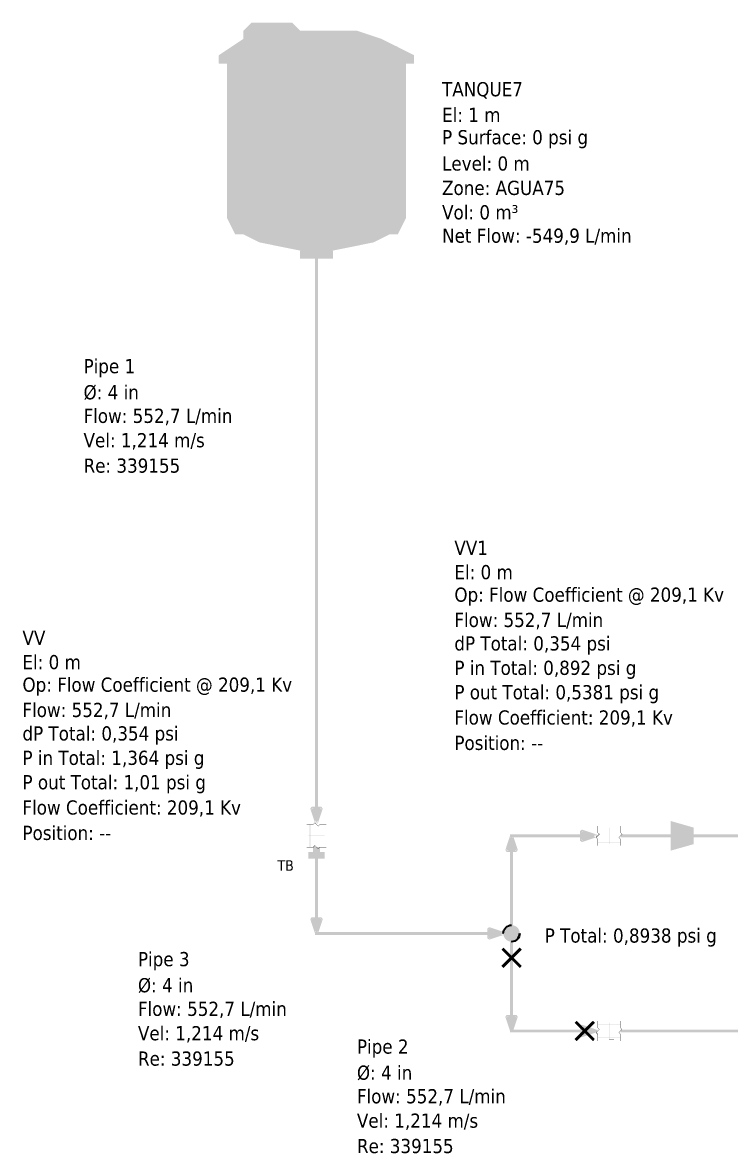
# Model space of a CAD drawing. Header units: inches. Extents: x 0.44 to 8.19, y 2.8 to 6.21.
# Drawn here: x 0.443 to 0.85, y 3.996 to 4.644 of the extents above; entities that cross this region are included whole.
import ezdxf

# ---------------------------------------------------------------- set-up
doc = ezdxf.new("R2010")
doc.units = ezdxf.units.IN
doc.header["$MEASUREMENT"] = 0
for name, color, linetype in [('PDF2_Geometry', 7, 'Continuous'), ('PDF2_Solid Fills', 7, 'Continuous'), ('PDF2_Text', 7, 'Continuous')]:
    doc.layers.add(name, color=color, linetype=linetype)
doc.styles.add('PDF Tahoma', font='tahoma.ttf')

msp = doc.modelspace()

# ---------------------------------------------------------------- hatches: boundary and pattern name
at = {"layer": 'PDF2_Solid Fills', "transparency": 33554687}
h = msp.add_hatch(color=256, dxfattribs=at)
h.paths.add_polyline_path([(0.56993, 4.63926), (0.57465, 4.64399), (0.59799, 4.64399), (0.60271, 4.63926), (0.60265, 4.63917), (0.56999, 4.63917)], flags=0)
h.paths.add_polyline_path([(0.57004, 4.63932), (0.60265, 4.63932), (0.60265, 4.63921), (0.6026, 4.63917), (0.59793, 4.64382), (0.59799, 4.64388), (0.59799, 4.64382), (0.57465, 4.64382), (0.57465, 4.64388), (0.57476, 4.64382), (0.5701, 4.63917), (0.57004, 4.63921)], flags=0)
at = {"layer": 'PDF2_Solid Fills', "true_color": 0x606000, "transparency": 33554687}
for points in [[(0.57004, 4.63921), (0.57465, 4.64388), (0.59799, 4.64388), (0.60265, 4.63921)], [(0.55604, 4.62056), (0.56538, 4.62056), (0.56538, 4.62522), (0.57932, 4.63456), (0.57932, 4.63921), (0.57004, 4.63921), (0.57004, 4.63456), (0.55604, 4.62522)], [(0.66792, 4.62056), (0.65858, 4.62056), (0.65392, 4.62522), (0.64458, 4.62989), (0.63058, 4.63456), (0.59332, 4.63456), (0.59332, 4.63921), (0.63525, 4.63921), (0.64925, 4.63456), (0.66792, 4.62522)], [(0.56538, 4.62056), (0.56071, 4.62056), (0.56071, 4.53201), (0.56538, 4.52268), (0.57004, 4.52268), (0.57932, 4.51801), (0.60265, 4.51335), (0.60265, 4.50874), (0.62131, 4.50874), (0.62131, 4.51335), (0.64458, 4.51801), (0.65392, 4.52268), (0.65858, 4.52268), (0.66325, 4.53201), (0.66325, 4.62056), (0.65858, 4.62056), (0.65858, 4.53201), (0.65392, 4.52735), (0.64458, 4.52268), (0.62131, 4.51801), (0.61664, 4.51801), (0.61664, 4.51335), (0.60732, 4.51335), (0.60732, 4.51801), (0.60265, 4.51801), (0.57932, 4.52268), (0.57004, 4.52735), (0.56538, 4.53201)]]:
    msp.add_hatch(color=58, dxfattribs=at).paths.add_polyline_path(points)
at = {"layer": 'PDF2_Solid Fills', "transparency": 33554687}
h = msp.add_hatch(color=256, dxfattribs=at)
h.paths.add_polyline_path([(0.55604, 4.62067), (0.56538, 4.62067), (0.56538, 4.62056), (0.56526, 4.62056), (0.56526, 4.62522), (0.56532, 4.62532), (0.57926, 4.63465), (0.57932, 4.63456), (0.57926, 4.63456), (0.57926, 4.63921), (0.57932, 4.63921), (0.57932, 4.63917), (0.57004, 4.63917), (0.57004, 4.63921), (0.5701, 4.63921), (0.5701, 4.63456), (0.57004, 4.6345), (0.5561, 4.62517), (0.55604, 4.62522), (0.5561, 4.62522), (0.5561, 4.62056), (0.55604, 4.62056)], flags=0)
h.paths.add_polyline_path([(0.55593, 4.62056), (0.55593, 4.62522), (0.55599, 4.62532), (0.56999, 4.63465), (0.57004, 4.63456), (0.56993, 4.63456), (0.56993, 4.63921), (0.57004, 4.63932), (0.57932, 4.63932), (0.57943, 4.63921), (0.57943, 4.63456), (0.57937, 4.6345), (0.56538, 4.62517), (0.56538, 4.62522), (0.56543, 4.62522), (0.56543, 4.62056), (0.56538, 4.6205), (0.55604, 4.6205)], flags=0)
h = msp.add_hatch(color=256, dxfattribs=at)
h.paths.add_polyline_path([(0.56526, 4.57861), (0.56526, 4.62522), (0.56532, 4.62532), (0.57926, 4.63465), (0.57932, 4.63456), (0.57926, 4.63456), (0.57926, 4.63921), (0.57932, 4.63932), (0.59332, 4.63932), (0.63064, 4.63465), (0.64464, 4.62999), (0.65397, 4.62532), (0.65864, 4.62067), (0.65864, 4.53196), (0.65397, 4.52729), (0.64464, 4.52262), (0.64458, 4.52262), (0.62131, 4.51796), (0.61664, 4.51796), (0.61664, 4.51807), (0.61669, 4.51807), (0.61669, 4.5134), (0.61664, 4.51329), (0.60732, 4.51329), (0.60721, 4.5134), (0.60721, 4.51807), (0.60732, 4.51807), (0.60732, 4.51796), (0.60265, 4.51796), (0.57932, 4.52262), (0.56999, 4.52729), (0.56993, 4.52729), (0.56532, 4.53196), (0.56526, 4.53201)], flags=0)
h.paths.add_polyline_path([(0.56543, 4.57861), (0.56543, 4.53201), (0.56538, 4.53201), (0.56543, 4.53207), (0.5701, 4.5274), (0.57004, 4.52735), (0.57004, 4.52746), (0.57937, 4.52279), (0.57932, 4.52268), (0.57937, 4.52279), (0.60265, 4.51812), (0.60265, 4.51801), (0.60265, 4.51812), (0.60732, 4.51812), (0.60736, 4.51801), (0.60736, 4.51335), (0.60732, 4.51335), (0.60732, 4.51346), (0.61664, 4.51346), (0.61664, 4.51335), (0.61654, 4.51335), (0.61654, 4.51801), (0.61664, 4.51812), (0.62131, 4.51812), (0.62131, 4.51801), (0.62125, 4.51812), (0.64458, 4.52279), (0.64458, 4.52268), (0.64453, 4.52279), (0.65386, 4.52746), (0.65392, 4.52735), (0.65386, 4.5274), (0.65853, 4.53207), (0.65858, 4.53201), (0.65847, 4.53201), (0.65847, 4.62056), (0.65858, 4.62056), (0.65853, 4.6205), (0.65386, 4.62517), (0.65392, 4.62522), (0.65386, 4.62517), (0.64453, 4.62983), (0.64458, 4.62989), (0.64458, 4.62983), (0.63058, 4.6345), (0.63058, 4.63456), (0.63058, 4.6345), (0.59332, 4.63917), (0.59332, 4.63921), (0.59332, 4.63917), (0.57932, 4.63917), (0.57932, 4.63921), (0.57943, 4.63921), (0.57943, 4.63456), (0.57937, 4.6345), (0.56538, 4.62517), (0.56538, 4.62522), (0.56543, 4.62522)], flags=0)
for color, points in [(4, [(0.56538, 4.57861), (0.56538, 4.62522), (0.57932, 4.63456), (0.57932, 4.63921), (0.59332, 4.63921), (0.63058, 4.63456), (0.64458, 4.62989), (0.65392, 4.62522), (0.65858, 4.62056), (0.65858, 4.53201), (0.65392, 4.52735), (0.64458, 4.52268), (0.62131, 4.51801), (0.61664, 4.51801), (0.61664, 4.51335), (0.60732, 4.51335), (0.60732, 4.51801), (0.60265, 4.51801), (0.57932, 4.52268), (0.57004, 4.52735), (0.56538, 4.53201)]), (256, [(0.61664, 4.51329), (0.60732, 4.51329), (0.60732, 4.51346), (0.61664, 4.51346)]), (256, [(0.61664, 4.51329), (0.60732, 4.51329), (0.60732, 4.51346), (0.61664, 4.51346)]), (256, [(0.60824, 4.18419), (0.60628, 4.18419), (0.60628, 4.1844), (0.60835, 4.1844), (0.60835, 4.18419)]), (256, [(0.61008, 4.18419), (0.60812, 4.18419), (0.60812, 4.1844), (0.61019, 4.1844), (0.61019, 4.18419)]), (256, [(0.60835, 4.18431), (0.60835, 4.17117), (0.60812, 4.17117), (0.60812, 4.1844), (0.60835, 4.1844)]), (256, [(0.61111, 4.18517), (0.61014, 4.18425), (0.61008, 4.18419), (0.60997, 4.18431), (0.61094, 4.18528), (0.61106, 4.18533), (0.61117, 4.18522)]), (256, [(0.61285, 4.18332), (0.61094, 4.18517), (0.61089, 4.18522), (0.61106, 4.18533), (0.61301, 4.18338), (0.6129, 4.18326)]), (256, [(0.61388, 4.18425), (0.6129, 4.18326), (0.61279, 4.18338), (0.61382, 4.1844), (0.61393, 4.18431)]), (256, [(0.61567, 4.18419), (0.61376, 4.18419), (0.61376, 4.1844), (0.61578, 4.1844), (0.61578, 4.18419)]), (256, [(0.61561, 4.17122), (0.61561, 4.1844), (0.61578, 4.1844), (0.61578, 4.17117), (0.61561, 4.17117)]), (256, [(0.61757, 4.18419), (0.61561, 4.18419), (0.61561, 4.1844), (0.61763, 4.1844), (0.61763, 4.18419)]), (256, [(0.77333, 4.18338), (0.77333, 4.18142), (0.77317, 4.18142), (0.77317, 4.18343), (0.77333, 4.18343)]), (256, [(0.77333, 4.18147), (0.77333, 4.17958), (0.77317, 4.17958), (0.77317, 4.18158), (0.77333, 4.18158)]), (256, [(0.78629, 4.18142), (0.77317, 4.18142), (0.77317, 4.18158), (0.78635, 4.18158), (0.78635, 4.18142)]), (256, [(0.77968, 4.17312), (0.77968, 4.18251), (0.77983, 4.18251), (0.77983, 4.17301), (0.77968, 4.17301)]), (256, [(0.78635, 4.18338), (0.78635, 4.18142), (0.78618, 4.18142), (0.78618, 4.18343), (0.78635, 4.18343)]), (256, [(0.78618, 4.17964), (0.78618, 4.18158), (0.78635, 4.18158), (0.78635, 4.17958), (0.78618, 4.17958)]), (256, [(0.60732, 4.17785), (0.61669, 4.17785), (0.61669, 4.17768), (0.60721, 4.17768), (0.60721, 4.17785)]), (256, [(0.60736, 4.17779), (0.60736, 4.17492), (0.60721, 4.17492), (0.60721, 4.17785), (0.60736, 4.17785)]), (256, [(0.77425, 4.17865), (0.77229, 4.17671), (0.77219, 4.17686), (0.77414, 4.17882), (0.77431, 4.17871)]), (256, [(0.77235, 4.17692), (0.77328, 4.17594), (0.77333, 4.17589), (0.77322, 4.17578), (0.77225, 4.17676), (0.77219, 4.17686), (0.77229, 4.17697)]), (256, [(0.77328, 4.17969), (0.77425, 4.17876), (0.77431, 4.17871), (0.77414, 4.1786), (0.77311, 4.17964), (0.77322, 4.17974)]), (256, [(0.77333, 4.17589), (0.77333, 4.17393), (0.77317, 4.17393), (0.77317, 4.176), (0.77333, 4.176)]), (256, [(0.78532, 4.17692), (0.78722, 4.17882), (0.78733, 4.17871), (0.78728, 4.17865), (0.78543, 4.17676), (0.78538, 4.17671), (0.78526, 4.17686)]), (256, [(0.78624, 4.17583), (0.78532, 4.17676), (0.78526, 4.17686), (0.78538, 4.17697), (0.78543, 4.17692), (0.78635, 4.17594), (0.7864, 4.17589), (0.78629, 4.17578)]), (256, [(0.78717, 4.17865), (0.78618, 4.17964), (0.78629, 4.17974), (0.78733, 4.17871), (0.78722, 4.1786)]), (256, [(0.78618, 4.17404), (0.78618, 4.176), (0.78635, 4.176), (0.78635, 4.17393), (0.78618, 4.17393)]), (256, [(0.60824, 4.17117), (0.60628, 4.17117), (0.60628, 4.17133), (0.60835, 4.17133), (0.60835, 4.17117)]), (256, [(0.60824, 4.17133), (0.61019, 4.17133), (0.61019, 4.17117), (0.60812, 4.17117), (0.60812, 4.17133)]), (256, [(0.61003, 4.17133), (0.61094, 4.17225), (0.61106, 4.17231), (0.61117, 4.17219), (0.61008, 4.17111), (0.60997, 4.17122)]), (256, [(0.61111, 4.17225), (0.61296, 4.17036), (0.61301, 4.17031), (0.6129, 4.17019), (0.61089, 4.17219), (0.61106, 4.17231)]), (256, [(0.61285, 4.17036), (0.61376, 4.17133), (0.61382, 4.17139), (0.61393, 4.17122), (0.6129, 4.17019), (0.61279, 4.17031)]), (256, [(0.61382, 4.17133), (0.61578, 4.17133), (0.61578, 4.17117), (0.61376, 4.17117), (0.61376, 4.17133)]), (256, [(0.61757, 4.17117), (0.61561, 4.17117), (0.61561, 4.17133), (0.61763, 4.17133), (0.61763, 4.17117)]), (256, [(0.77322, 4.17415), (0.78635, 4.17415), (0.78635, 4.17393), (0.77317, 4.17393), (0.77317, 4.17415)]), (256, [(0.77333, 4.17404), (0.77333, 4.1721), (0.77317, 4.1721), (0.77317, 4.17415), (0.77333, 4.17415)]), (256, [(0.77979, 4.17318), (0.78267, 4.17318), (0.78267, 4.17301), (0.77968, 4.17301), (0.77968, 4.17318)]), (256, [(0.78635, 4.17404), (0.78635, 4.1721), (0.78618, 4.1721), (0.78618, 4.17415), (0.78635, 4.17415)]), (256, [(0.72851, 4.12185, 0.410704), (0.72385, 4.12651), (0.72385, 4.12651, 0.414056), (0.71918, 4.12185), (0.71918, 4.12185, 0.41803), (0.72385, 4.11719), (0.72385, 4.11719, 0.414684)]), (1, [(0.71978, 4.11312), (0.72439, 4.10846), (0.72499, 4.10786), (0.72385, 4.10667), (0.71799, 4.11253), (0.71918, 4.11372)]), (1, [(0.72906, 4.11193), (0.72439, 4.10726), (0.72385, 4.10667), (0.72265, 4.10786), (0.72851, 4.11372), (0.72965, 4.11253)]), (1, [(0.71858, 4.10379), (0.72385, 4.10906), (0.72499, 4.10786), (0.72439, 4.10726), (0.71978, 4.1026), (0.71918, 4.102), (0.71799, 4.10319)]), (1, [(0.72792, 4.1026), (0.72265, 4.10786), (0.72385, 4.10906), (0.72439, 4.10846), (0.72965, 4.10319), (0.72851, 4.102)]), (1, [(0.76172, 4.07118), (0.76699, 4.06592), (0.76579, 4.06472), (0.75993, 4.07058), (0.76112, 4.07172)]), (1, [(0.77106, 4.06999), (0.76579, 4.06472), (0.7646, 4.06592), (0.76986, 4.07118), (0.77046, 4.07172), (0.7716, 4.07058)]), (1, [(0.76053, 4.06185), (0.76579, 4.06711), (0.76699, 4.06592), (0.76112, 4.06006), (0.75993, 4.06125)]), (1, [(0.76986, 4.06065), (0.7646, 4.06592), (0.76579, 4.06711), (0.77106, 4.06185), (0.7716, 4.06125), (0.77046, 4.06006)])]:
    msp.add_hatch(color=color, dxfattribs=at).paths.add_polyline_path(points)
h = msp.add_hatch(color=256, dxfattribs=at)
h.paths.add_polyline_path([(0.66792, 4.6205), (0.65853, 4.6205), (0.65386, 4.62517), (0.65392, 4.62522), (0.65386, 4.62517), (0.64453, 4.62983), (0.64458, 4.62989), (0.64458, 4.62983), (0.63058, 4.6345), (0.63058, 4.63456), (0.63058, 4.6345), (0.59332, 4.6345), (0.59326, 4.63456), (0.59326, 4.63921), (0.59332, 4.63932), (0.63531, 4.63932), (0.64931, 4.63465), (0.65864, 4.62999), (0.66792, 4.62532), (0.66797, 4.62528), (0.66797, 4.62061)], flags=0)
h.paths.add_polyline_path([(0.66781, 4.62056), (0.66781, 4.62522), (0.66792, 4.62522), (0.66786, 4.62517), (0.64919, 4.6345), (0.64925, 4.63456), (0.64925, 4.6345), (0.63525, 4.63917), (0.63525, 4.63921), (0.63525, 4.63917), (0.59332, 4.63917), (0.59332, 4.63921), (0.59343, 4.63921), (0.59343, 4.63456), (0.59332, 4.63456), (0.59332, 4.63465), (0.63064, 4.63465), (0.64464, 4.62999), (0.65397, 4.62532), (0.65864, 4.62067), (0.65858, 4.62061), (0.65858, 4.62067), (0.66792, 4.62067), (0.66792, 4.62061), (0.66781, 4.62061)], flags=0)
h = msp.add_hatch(color=256, dxfattribs=at)
h.paths.add_polyline_path([(0.56538, 4.6205), (0.56071, 4.6205), (0.56071, 4.62056), (0.56076, 4.62056), (0.56076, 4.53201), (0.56071, 4.53201), (0.56076, 4.53207), (0.56543, 4.52274), (0.56538, 4.52268), (0.56538, 4.52279), (0.57004, 4.52279), (0.57937, 4.51812), (0.57932, 4.51801), (0.57937, 4.51812), (0.60265, 4.51346), (0.60271, 4.51335), (0.60271, 4.50868), (0.60265, 4.50868), (0.60265, 4.50879), (0.62131, 4.50879), (0.62131, 4.50868), (0.62121, 4.50868), (0.62121, 4.51335), (0.62125, 4.51346), (0.64458, 4.51812), (0.64458, 4.51801), (0.64453, 4.51812), (0.65386, 4.52279), (0.65858, 4.52279), (0.65858, 4.52268), (0.65847, 4.52274), (0.66314, 4.53207), (0.66325, 4.53201), (0.66314, 4.53201), (0.66314, 4.62056), (0.66325, 4.62056), (0.66325, 4.6205), (0.65858, 4.6205), (0.65858, 4.62056), (0.65864, 4.62056), (0.65864, 4.53196), (0.65397, 4.52729), (0.64464, 4.52262), (0.64458, 4.52262), (0.62131, 4.51796), (0.61664, 4.51796), (0.61664, 4.51807), (0.61669, 4.51807), (0.61669, 4.5134), (0.61664, 4.51329), (0.60732, 4.51329), (0.60721, 4.5134), (0.60721, 4.51807), (0.60732, 4.51807), (0.60732, 4.51796), (0.60265, 4.51796), (0.57932, 4.52262), (0.56999, 4.52729), (0.56993, 4.52729), (0.56532, 4.53196), (0.56526, 4.53201), (0.56526, 4.62056), (0.56538, 4.62056)], flags=0)
h.paths.add_polyline_path([(0.56543, 4.62056), (0.56543, 4.53201), (0.56538, 4.53201), (0.56543, 4.53207), (0.5701, 4.5274), (0.57004, 4.52735), (0.57004, 4.52746), (0.57937, 4.52279), (0.57932, 4.52268), (0.57937, 4.52279), (0.60265, 4.51812), (0.60265, 4.51801), (0.60265, 4.51812), (0.60732, 4.51812), (0.60736, 4.51801), (0.60736, 4.51335), (0.60732, 4.51335), (0.60732, 4.51346), (0.61664, 4.51346), (0.61664, 4.51335), (0.61654, 4.51335), (0.61654, 4.51801), (0.61664, 4.51812), (0.62131, 4.51812), (0.62131, 4.51801), (0.62125, 4.51812), (0.64458, 4.52279), (0.64458, 4.52268), (0.64453, 4.52279), (0.65386, 4.52746), (0.65392, 4.52735), (0.65386, 4.5274), (0.65853, 4.53207), (0.65858, 4.53201), (0.65847, 4.53201), (0.65847, 4.62056), (0.65858, 4.62067), (0.66325, 4.62067), (0.66331, 4.62056), (0.66331, 4.53196), (0.65864, 4.52268), (0.65858, 4.52262), (0.65392, 4.52262), (0.65392, 4.52268), (0.65397, 4.52262), (0.64464, 4.51796), (0.64458, 4.51796), (0.62131, 4.51329), (0.62131, 4.5134), (0.62136, 4.5134), (0.62136, 4.50874), (0.62131, 4.50863), (0.60265, 4.50863), (0.60254, 4.50874), (0.60254, 4.5134), (0.60265, 4.5134), (0.60265, 4.51329), (0.57932, 4.51796), (0.56999, 4.52262), (0.57004, 4.52268), (0.57004, 4.52262), (0.56538, 4.52262), (0.56526, 4.52268), (0.5606, 4.53196), (0.5606, 4.62056), (0.56071, 4.62067), (0.56538, 4.62067)], flags=0)
at = {"layer": 'PDF2_Solid Fills', "true_color": 0x0008ff, "transparency": 33554687}
for points in [[(0.61279, 4.50874), (0.61279, 4.19276), (0.61111, 4.19276), (0.61111, 4.50956), (0.61279, 4.50956)], [(0.72385, 4.1786), (0.76475, 4.1786), (0.76475, 4.17692), (0.72299, 4.17692), (0.72299, 4.1786)], [(0.78722, 4.1786), (0.93625, 4.1786), (0.93625, 4.17692), (0.7864, 4.17692), (0.7864, 4.1786)], [(0.61279, 4.17031), (0.61279, 4.12939), (0.61111, 4.12939), (0.61111, 4.17117), (0.61279, 4.17117)], [(0.72299, 4.12651), (0.72299, 4.17019), (0.72467, 4.17019), (0.72467, 4.12565), (0.72299, 4.12565)], [(0.61197, 4.12267), (0.71158, 4.12267), (0.71158, 4.12099), (0.61111, 4.12099), (0.61111, 4.12267)]]:
    msp.add_hatch(color=5, dxfattribs=at).paths.add_polyline_path(points)
at = {"layer": 'PDF2_Solid Fills', "transparency": 33554687}
h = msp.add_hatch(color=256, dxfattribs=at)
h.paths.add_polyline_path([(0.61556, 4.19336), (0.61274, 4.18494), (0.61117, 4.18494), (0.6084, 4.19336), (0.60915, 4.19444), (0.61475, 4.19444)], flags=0)
h.paths.add_polyline_path([(0.61475, 4.19276), (0.60915, 4.19276), (0.60915, 4.19363), (0.60997, 4.1939), (0.61274, 4.18549), (0.61197, 4.18522), (0.61117, 4.18549), (0.61399, 4.1939), (0.61475, 4.19363)], flags=0)
h = msp.add_hatch(color=256, dxfattribs=at)
h.paths.add_polyline_path([(0.76417, 4.18137), (0.77257, 4.17854), (0.77257, 4.17697), (0.76417, 4.17421), (0.76307, 4.17497), (0.76307, 4.18056)], flags=0)
h.paths.add_polyline_path([(0.76475, 4.18056), (0.76475, 4.17497), (0.76389, 4.17497), (0.76367, 4.17578), (0.77203, 4.17854), (0.77229, 4.17779), (0.77203, 4.17697), (0.76367, 4.17979), (0.76389, 4.18056)], flags=0)
at = {"layer": 'PDF2_Solid Fills', "true_color": 0x0008ff, "transparency": 33554687}
h = msp.add_hatch(color=5, dxfattribs=at)
h.paths.add_polyline_path([(0.81526, 4.18614), (0.81526, 4.16938), (0.81521, 4.16938), (0.81515, 4.16949), (0.82824, 4.17318), (0.82824, 4.17312), (0.82818, 4.17312), (0.82818, 4.18246), (0.82824, 4.18246), (0.82824, 4.18235), (0.81515, 4.18608), (0.81521, 4.18614)], flags=0)
h.paths.add_polyline_path([(0.81521, 4.18625), (0.82829, 4.18251), (0.82835, 4.18246), (0.82835, 4.17312), (0.82829, 4.17301), (0.81521, 4.16932), (0.81511, 4.16938), (0.81511, 4.18614)], flags=0)
at = {"layer": 'PDF2_Solid Fills', "true_color": 0xc0c0c0, "transparency": 33554687}
for points in [[(0.81521, 4.18614), (0.81521, 4.16938), (0.82824, 4.17312), (0.82824, 4.18246)], [(0.60732, 4.16471), (0.60732, 4.16846), (0.61008, 4.16846), (0.61008, 4.17122), (0.61382, 4.17122), (0.61382, 4.16846), (0.61664, 4.16846), (0.61664, 4.16471)]]:
    msp.add_hatch(color=9, dxfattribs=at).paths.add_polyline_path(points)
at = {"layer": 'PDF2_Solid Fills', "transparency": 33554687}
h = msp.add_hatch(color=256, dxfattribs=at)
h.paths.add_polyline_path([(0.72026, 4.16965), (0.72304, 4.17806), (0.72461, 4.17806), (0.72743, 4.16965), (0.72661, 4.16857), (0.72103, 4.16857)], flags=0)
h.paths.add_polyline_path([(0.72103, 4.17019), (0.72661, 4.17019), (0.72661, 4.16938), (0.72586, 4.16911), (0.72304, 4.17751), (0.72385, 4.17779), (0.72461, 4.17751), (0.72185, 4.16911), (0.72103, 4.16938)], flags=0)
at = {"layer": 'PDF2_Solid Fills', "true_color": 0x0008ff, "transparency": 33554687}
h = msp.add_hatch(color=5, dxfattribs=at)
h.paths.add_polyline_path([(0.60721, 4.16471), (0.60721, 4.16846), (0.60732, 4.16851), (0.61008, 4.16851), (0.61008, 4.16846), (0.61003, 4.16846), (0.61003, 4.17122), (0.61008, 4.17133), (0.61382, 4.17133), (0.61393, 4.17122), (0.61393, 4.16846), (0.61382, 4.16846), (0.61382, 4.16851), (0.61664, 4.16851), (0.61669, 4.16846), (0.61669, 4.16471), (0.61664, 4.16465), (0.60732, 4.16465)], flags=0)
h.paths.add_polyline_path([(0.60732, 4.16482), (0.61664, 4.16482), (0.61664, 4.16471), (0.61654, 4.16471), (0.61654, 4.16846), (0.61664, 4.16846), (0.61664, 4.16835), (0.61382, 4.16835), (0.61376, 4.16846), (0.61376, 4.17122), (0.61382, 4.17122), (0.61382, 4.17117), (0.61008, 4.17117), (0.61008, 4.17122), (0.61019, 4.17122), (0.61019, 4.16846), (0.61008, 4.16835), (0.60732, 4.16835), (0.60732, 4.16846), (0.60736, 4.16846), (0.60736, 4.16471), (0.60732, 4.16471)], flags=0)
at = {"layer": 'PDF2_Solid Fills', "transparency": 33554687}
h = msp.add_hatch(color=256, dxfattribs=at)
h.paths.add_polyline_path([(0.61556, 4.12999), (0.61274, 4.12158), (0.61117, 4.12158), (0.6084, 4.12999), (0.60915, 4.13108), (0.61475, 4.13108)], flags=0)
h.paths.add_polyline_path([(0.61475, 4.12939), (0.60915, 4.12939), (0.60915, 4.13021), (0.60997, 4.13049), (0.61274, 4.12212), (0.61197, 4.12185), (0.61117, 4.12212), (0.61399, 4.13049), (0.61475, 4.13021)], flags=0)
h = msp.add_hatch(color=256, dxfattribs=at)
h.paths.add_polyline_path([(0.71104, 4.12543), (0.71946, 4.12261), (0.71946, 4.12104), (0.71104, 4.11828), (0.70996, 4.11903), (0.70996, 4.12462)], flags=0)
h.paths.add_polyline_path([(0.71158, 4.12462), (0.71158, 4.11903), (0.71078, 4.11903), (0.7105, 4.11985), (0.71892, 4.12261), (0.71918, 4.12185), (0.71892, 4.12104), (0.7105, 4.12386), (0.71078, 4.12462)], flags=0)
h = msp.add_hatch(color=256, dxfattribs=at)
h.paths.add_polyline_path([(0.7284, 4.12185, 0.41553), (0.72385, 4.12642)], flags=0)
h.paths.add_polyline_path([(0.72385, 4.12642, 0.416416), (0.71924, 4.12185)], flags=0)
h.paths.add_polyline_path([(0.71924, 4.12185, 0.413422), (0.72385, 4.11724)], flags=0)
h.paths.add_polyline_path([(0.71907, 4.12185, 0.408298), (0.72385, 4.11708)], flags=0)
h.paths.add_polyline_path([(0.72857, 4.12185, 0.414694), (0.72385, 4.12657)], flags=0)
at = {"layer": 'PDF2_Solid Fills', "true_color": 0x808080, "transparency": 33554687}
for points in [[(0.72467, 4.11719), (0.72467, 4.06506), (0.72299, 4.06506), (0.72299, 4.118), (0.72467, 4.118)], [(0.77333, 4.0715), (0.77333, 4.06956), (0.77317, 4.06956), (0.77317, 4.07156), (0.77333, 4.07156)], [(0.78635, 4.0715), (0.78635, 4.06956), (0.78618, 4.06956), (0.78618, 4.07156), (0.78635, 4.07156)], [(0.72385, 4.06674), (0.77311, 4.06674), (0.77311, 4.06506), (0.72299, 4.06506), (0.72299, 4.06674)], [(0.77425, 4.06679), (0.77235, 4.06494), (0.77229, 4.06483), (0.77219, 4.065), (0.77414, 4.06694), (0.77431, 4.06683)], [(0.77235, 4.06506), (0.77328, 4.06413), (0.77333, 4.06401), (0.77322, 4.06392), (0.77317, 4.06396), (0.77225, 4.06494), (0.77219, 4.065), (0.77229, 4.06511)], [(0.77328, 4.06782), (0.77425, 4.06689), (0.77431, 4.06683), (0.77414, 4.06674), (0.77311, 4.06776), (0.77322, 4.06787)], [(0.77333, 4.06967), (0.77333, 4.06771), (0.77317, 4.06771), (0.77317, 4.06972), (0.77333, 4.06972)], [(0.78629, 4.06956), (0.77317, 4.06956), (0.77317, 4.06972), (0.78635, 4.06972), (0.78635, 4.06956)], [(0.77968, 4.06125), (0.77968, 4.07064), (0.77983, 4.07064), (0.77983, 4.06114), (0.77968, 4.06114)], [(0.78532, 4.06506), (0.78722, 4.06694), (0.78733, 4.06683), (0.78543, 4.06494), (0.78538, 4.06483), (0.78526, 4.065)], [(0.78624, 4.06396), (0.78532, 4.06494), (0.78526, 4.065), (0.78538, 4.06511), (0.78635, 4.06413), (0.7864, 4.06401), (0.78629, 4.06392)], [(0.78618, 4.06776), (0.78618, 4.06972), (0.78635, 4.06972), (0.78635, 4.06771), (0.78618, 4.06771)], [(0.78717, 4.06679), (0.78618, 4.06776), (0.78629, 4.06787), (0.78733, 4.06683), (0.78722, 4.06674)], [(0.78722, 4.06674), (1.22433, 4.06674), (1.22433, 4.06506), (0.7864, 4.06506), (0.7864, 4.06674)], [(0.77333, 4.06401), (0.77333, 4.06212), (0.77317, 4.06212), (0.77317, 4.06413), (0.77333, 4.06413)], [(0.77322, 4.06228), (0.78635, 4.06228), (0.78635, 4.06212), (0.77317, 4.06212), (0.77317, 4.06228)], [(0.77333, 4.06218), (0.77333, 4.06022), (0.77317, 4.06022), (0.77317, 4.06228), (0.77333, 4.06228)], [(0.77979, 4.06131), (0.78267, 4.06131), (0.78267, 4.06114), (0.77968, 4.06114), (0.77968, 4.06131)], [(0.78618, 4.06218), (0.78618, 4.06413), (0.78635, 4.06413), (0.78635, 4.06212), (0.78618, 4.06212)], [(0.78635, 4.06218), (0.78635, 4.06022), (0.78618, 4.06022), (0.78618, 4.06228), (0.78635, 4.06228)]]:
    msp.add_hatch(color=8, dxfattribs=at).paths.add_polyline_path(points)
h = msp.add_hatch(color=8, dxfattribs=at)
h.paths.add_polyline_path([(0.72743, 4.07406), (0.72461, 4.06565), (0.72304, 4.06565), (0.72026, 4.07406), (0.72103, 4.07514), (0.72661, 4.07514)], flags=0)
h.paths.add_polyline_path([(0.72661, 4.07346), (0.72103, 4.07346), (0.72103, 4.07428), (0.72185, 4.07454), (0.72461, 4.06619), (0.72385, 4.06592), (0.72304, 4.06619), (0.72586, 4.07454), (0.72661, 4.07428)], flags=0)
h = msp.add_hatch(color=8, dxfattribs=at)
h.paths.add_polyline_path([(0.76417, 4.0695), (0.77257, 4.06668), (0.77257, 4.06511), (0.76417, 4.06233), (0.76307, 4.0631), (0.76307, 4.06868)], flags=0)
h.paths.add_polyline_path([(0.76475, 4.06868), (0.76475, 4.0631), (0.76389, 4.0631), (0.76367, 4.06392), (0.77203, 4.06668), (0.77229, 4.06592), (0.77203, 4.06511), (0.76367, 4.06793), (0.76389, 4.06868)], flags=0)

# ---------------------------------------------------------------- linework, layer by layer
at = {"layer": 'PDF2_Geometry', "lineweight": 35, "transparency": 33554687}
for points in [[(0.71907, 4.12185), (0.71907, 4.12446), (0.72125, 4.12657), (0.72385, 4.12657)], [(0.72385, 4.11724), (0.72635, 4.11724), (0.7284, 4.11931), (0.7284, 4.12185)], [(0.72857, 4.12185), (0.72857, 4.11925), (0.72646, 4.11708), (0.72385, 4.11708)]]:
    msp.add_open_spline(points, degree=3, dxfattribs=at)
at = {"layer": 'PDF2_Solid Fills', "transparency": 33554687}
for points in [[(0.61475, 4.19363), (0.61197, 4.18522), (0.60915, 4.19363)], [(0.72103, 4.16938), (0.72385, 4.17779), (0.72661, 4.16938)], [(0.76389, 4.18056), (0.77229, 4.17779), (0.76389, 4.17497)], [(0.61475, 4.13021), (0.61197, 4.12185), (0.60915, 4.13021)], [(0.71078, 4.12462), (0.71918, 4.12185), (0.71078, 4.11903)]]:
    msp.add_solid(points, dxfattribs=at)
at = {"layer": 'PDF2_Solid Fills', "color": 9, "true_color": 0xc0c0c0, "transparency": 33554687}
for points in [[(0.72661, 4.07428), (0.72385, 4.06592), (0.72103, 4.07428)], [(0.76389, 4.06868), (0.77229, 4.06592), (0.76389, 4.0631)]]:
    msp.add_solid(points, dxfattribs=at)

# ---------------------------------------------------------------- texts
at = {"layer": 'PDF2_Text', "transparency": 33554687, "attachment_point": 4, "style": 'PDF Tahoma'}
for s, insert, char_height in [('TANQUE7', (0.68398, 4.6051), 0.008133), ('El: 1 m', (0.68398, 4.59112), 0.008133), ('P Surface: 0 psi g', (0.68398, 4.57714), 0.0081332), ('Level: 0 m', (0.68398, 4.56315), 0.008133), ('Zone: AGUA75', (0.68398, 4.54917), 0.0081332), ('Vol: 0 m³', (0.68398, 4.53519), 0.008133), ('Net Flow: -549,9 L/min', (0.68398, 4.5212), 0.0081332), ('Pipe 1', (0.47836, 4.44589), 0.008133), ('Ø: 4 in', (0.47836, 4.4319), 0.008133), ('Flow: 552,7 L/min', (0.47836, 4.41792), 0.0081332), ('Vel: 1,214 m/s', (0.47836, 4.40394), 0.0081332), ('Re: 339155', (0.47836, 4.38995), 0.008133), ('VV1', (0.69104, 4.34287), 0.008133), ('El: 0 m', (0.69104, 4.32889), 0.008133), ('Op: Flow Coefficient @ 209,1 Kv', (0.69104, 4.3149), 0.0081332), ('Flow: 552,7 L/min', (0.69104, 4.30092), 0.0081332), ('VV', (0.44333, 4.29127), 0.008133), ('dP Total: 0,354 psi', (0.69104, 4.28694), 0.0081332), ('El: 0 m', (0.44333, 4.27729), 0.008133), ('P in Total: 0,892 psi g', (0.69104, 4.27295), 0.0081332), ('Op: Flow Coefficient @ 209,1 Kv', (0.44333, 4.2633), 0.0081332), ('P out Total: 0,5381 psi g', (0.69104, 4.25897), 0.0081332), ('Flow: 552,7 L/min', (0.44333, 4.24932), 0.0081332), ('Flow Coefficient: 209,1 Kv', (0.69104, 4.24499), 0.0081332), ('dP Total: 0,354 psi', (0.44333, 4.23534), 0.0081332), ('Position: --', (0.69104, 4.231), 0.0081332), ('P in Total: 1,364 psi g', (0.44333, 4.22135), 0.0081332), ('P out Total: 1,01 psi g', (0.44333, 4.20737), 0.0081332), ('Flow Coefficient: 209,1 Kv', (0.44333, 4.19339), 0.0081332), ('Position: --', (0.44333, 4.1794), 0.0081332), ('TB', (0.58959, 4.16078), 0.0061), ('P Total: 0,8938 psi g', (0.74286, 4.11947), 0.0081332), ('Pipe 3', (0.50956, 4.10594), 0.008133), ('Ø: 4 in', (0.50956, 4.09196), 0.008133), ('Flow: 552,7 L/min', (0.50956, 4.07797), 0.0081332), ('Vel: 1,214 m/s', (0.50956, 4.06399), 0.0081332), ('Pipe 2', (0.63515, 4.05581), 0.008133), ('Re: 339155', (0.50956, 4.05001), 0.008133), ('Ø: 4 in', (0.63515, 4.04183), 0.008133), ('Flow: 552,7 L/min', (0.63515, 4.02785), 0.0081332), ('Vel: 1,214 m/s', (0.63515, 4.01386), 0.0081332), ('Re: 339155', (0.63515, 3.99988), 0.008133)]:
    msp.add_mtext(s, dxfattribs=dict(at, insert=insert, char_height=char_height))

doc.saveas('drawing.dxf')
